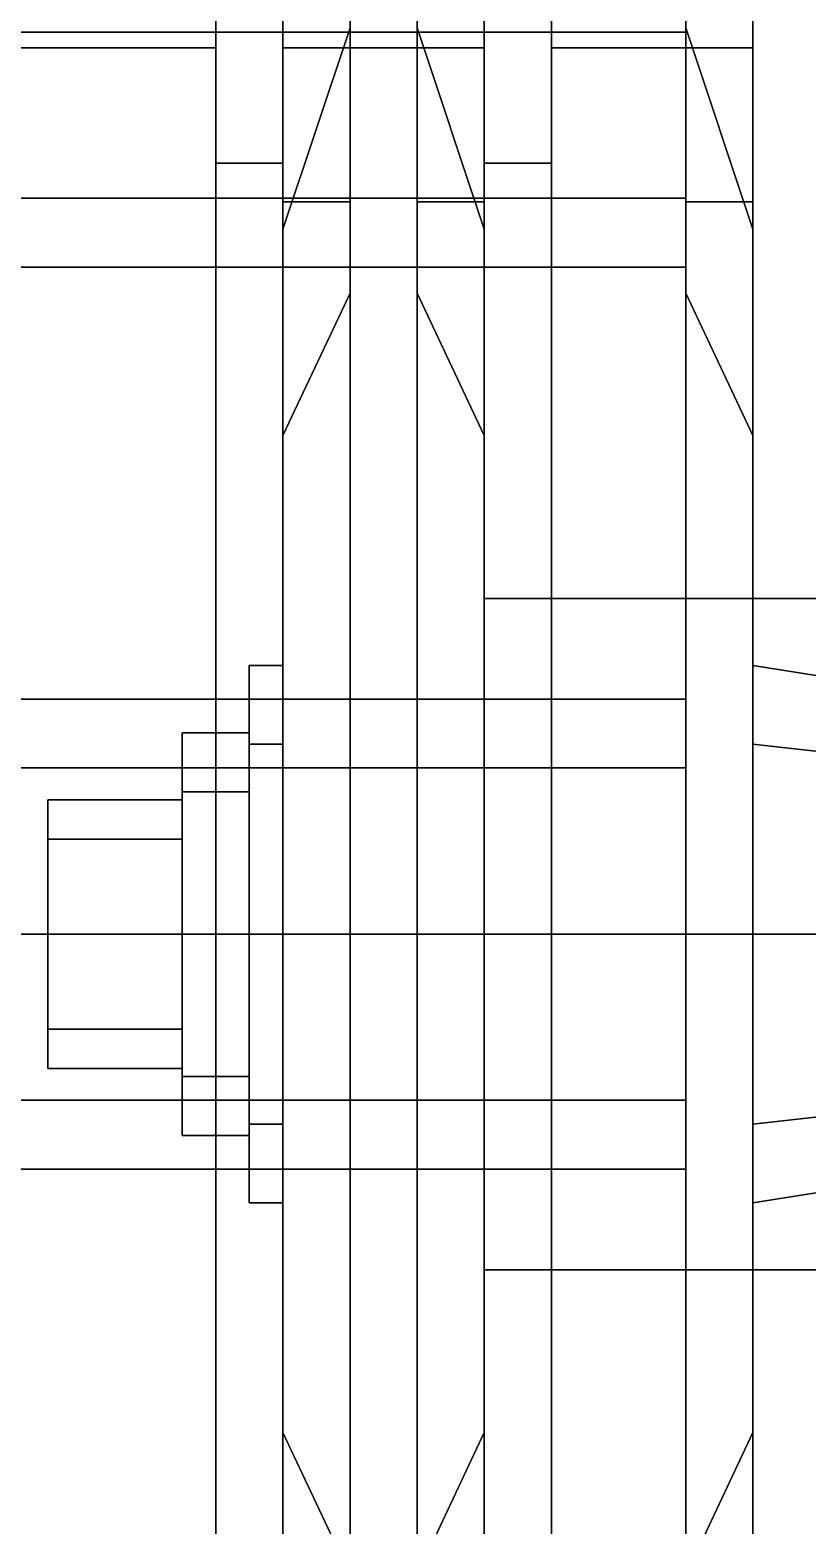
# Model space of a CAD drawing. Header units: millimetres. Extents: x -1.4 to 1.4, y -4.7 to 34.3.
# Drawn here: x -1.1453 to -0.9139, y -0.176 to 0.2694 of the extents above; entities that cross this region are included whole.
import ezdxf

# ---------------------------------------------------------------- set-up
doc = ezdxf.new("R2010")
doc.units = ezdxf.units.MM
for name, color, linetype in [('limber', 2, 'Continuous'), ('limber_wheels', 4, 'Continuous'), ('wheels', 2, 'Continuous')]:
    doc.layers.add(name, color=color, linetype=linetype)

msp = doc.modelspace()

# ---------------------------------------------------------------- linework, layer by layer
for points in [[(-1.01, 0.1, 0.73), (-1.01, -0.1, 0.73), (-0.43, -0.1, 0.73), (-0.43, 0.1, 0.73)], [(-0.43, 0.1, 0.73), (-0.43, 0.1, 0.61), (-1.01, 0.1, 0.61), (-1.01, 0.1, 0.73)], [(-0.43, 0.1, 0.61), (-0.43, -0.1, 0.61), (-1.01, -0.1, 0.61), (-1.01, 0.1, 0.61)], [(-1.01, -0.1, 0.73), (-1.01, -0.1, 0.61), (-0.43, -0.1, 0.61), (-0.43, -0.1, 0.73)]]:
    msp.add_3dface(points)
at = {"layer": 'limber'}
for points in [[(-0.93, 0.08, 0.67), (-0.93, 0.05657, 0.72657), (-0.74, 0.03536, 0.70536), (-0.74, 0.05, 0.67)], [(-0.93, 0.05657, 0.61343), (-0.93, 0.08, 0.67), (-0.74, 0.05, 0.67), (-0.74, 0.03536, 0.63464)], [(-0.93, 0.05657, 0.72657), (-0.93, 0, 0.75), (-0.74, 0, 0.72), (-0.74, 0.03536, 0.70536)], [(-0.93, 0, 0.59), (-0.93, 0.05657, 0.61343), (-0.74, 0.03536, 0.63464), (-0.74, 0, 0.62)], [(-0.93, 0, 0.75), (-0.93, -0.05657, 0.72657), (-0.74, -0.03536, 0.70536), (-0.74, 0, 0.72)], [(-0.93, -0.05657, 0.61343), (-0.93, 0, 0.59), (-0.74, 0, 0.62), (-0.74, -0.03536, 0.63464)], [(-0.93, -0.05657, 0.72657), (-0.93, -0.08, 0.67), (-0.74, -0.05, 0.67), (-0.74, -0.03536, 0.70536)], [(-0.93, -0.08, 0.67), (-0.93, -0.05657, 0.61343), (-0.74, -0.03536, 0.63464), (-0.74, -0.05, 0.67)]]:
    msp.add_3dface(points, dxfattribs=at)
at = {"layer": 'limber_wheels'}
for points in [[(-1.07, 0.26405, 1.30748), (-1.07, 0.4879, 1.1579), (-1.07, 0.40305, 1.07305), (-1.07, 0.21813, 1.19661)], [(-1.07, 0.4879, 1.1579), (-1.07, 0.26405, 1.30748), (-1.01, 0.26405, 1.30748), (-1.01, 0.4879, 1.1579)], [(-1.07, 0.4879, 0.1821), (-1.07, 0.26405, 0.03252), (-1.07, 0.21813, 0.14339), (-1.07, 0.40305, 0.26695)], [(-1.07, 0.26405, 0.03252), (-1.07, 0.4879, 0.1821), (-1.01, 0.4879, 0.1821), (-1.01, 0.26405, 0.03252)], [(-1.01, 0.4879, 1.1579), (-1.01, 0.26405, 1.30748), (-1.01, 0.22961, 1.22433), (-1.01, 0.42426, 1.09426)], [(-1.01, 0.26405, 0.03252), (-1.01, 0.4879, 0.1821), (-1.01, 0.42426, 0.24574), (-1.01, 0.22961, 0.11567)], [(-0.99, 0.4879, 1.1579), (-0.99, 0.26405, 1.30748), (-0.93, 0.26405, 1.30748), (-0.93, 0.4879, 1.1579)], [(-0.99, 0.26405, 1.30748), (-0.99, 0.4879, 1.1579), (-0.99, 0.42426, 1.09426), (-0.99, 0.22961, 1.22433)], [(-0.99, 0.4879, 0.1821), (-0.99, 0.26405, 0.03252), (-0.99, 0.22961, 0.11567), (-0.99, 0.42426, 0.24574)], [(-0.99, 0.26405, 0.03252), (-0.99, 0.4879, 0.1821), (-0.93, 0.4879, 0.1821), (-0.93, 0.26405, 0.03252)], [(-0.93, 0.4879, 1.1579), (-0.93, 0.26405, 1.30748), (-0.93, 0.21813, 1.19661), (-0.93, 0.40305, 1.07305)], [(-0.93, 0.26405, 0.03252), (-0.93, 0.4879, 0.1821), (-0.93, 0.40305, 0.26695), (-0.93, 0.21813, 0.14339)], [(-1.05, 0.19092, 0.86092), (-1.05, 0.19092, 0.86092), (-1.05, 0.2687, 0.8687), (-1.05, 0.42498, 0.84603)], [(-1.05, 0.42498, 0.84603), (-1.05, 0.42498, 0.84603), (-1.05, 0.27, 0.67), (-1.05, 0.19092, 0.86092)], [(-1.05, 0.42498, 0.49397), (-1.05, 0.42498, 0.49397), (-1.05, 0.3182, 0.4508), (-1.05, 0.2687, 0.4713)], [(-1.05, 0.42498, 0.49397), (-1.05, 0.42498, 0.49397), (-1.05, 0.2687, 0.4713), (-1.05, 0.19092, 0.47908)], [(-1.05, 0.42498, 0.49397), (-1.05, 0.42498, 0.49397), (-1.05, 0.19092, 0.47908), (-1.05, 0.27, 0.67)], [(-1.05, 0.2687, 0.8687), (-1.05, 0.2687, 0.8687), (-1.05, 0.3182, 0.8892), (-1.05, 0.42498, 0.84603)], [(-1.01, 0.42426, 1.09426), (-1.01, 0.22961, 1.22433), (-0.99, 0.22961, 1.22433), (-0.99, 0.42426, 1.09426)], [(-1.01, 0.22961, 0.11567), (-1.01, 0.42426, 0.24574), (-0.99, 0.42426, 0.24574), (-0.99, 0.22961, 0.11567)], [(-0.95, 0.42498, 0.84603), (-0.95, 0.42498, 0.84603), (-0.95, 0.2687, 0.8687), (-0.95, 0.19092, 0.86092)], [(-0.95, 0.42498, 0.84603), (-0.95, 0.42498, 0.84603), (-0.95, 0.19092, 0.86092), (-0.95, 0.27, 0.67)], [(-0.95, 0.19092, 0.47908), (-0.95, 0.19092, 0.47908), (-0.95, 0.2687, 0.4713), (-0.95, 0.42498, 0.49397)], [(-0.95, 0.2687, 0.4713), (-0.95, 0.2687, 0.4713), (-0.95, 0.3182, 0.4508), (-0.95, 0.42498, 0.49397)], [(-0.95, 0.42498, 0.49397), (-0.95, 0.42498, 0.49397), (-0.95, 0.27, 0.67), (-0.95, 0.19092, 0.47908)], [(-0.95, 0.42498, 0.84603), (-0.95, 0.42498, 0.84603), (-0.95, 0.3182, 0.8892), (-0.95, 0.2687, 0.8687)], [(-1.07, 0.21813, 1.19661), (-1.07, 0.40305, 1.07305), (-1.05, 0.40305, 1.07305), (-1.05, 0.21813, 1.19661)], [(-1.07, 0.40305, 0.26695), (-1.07, 0.21813, 0.14339), (-1.05, 0.21813, 0.14339), (-1.05, 0.40305, 0.26695)], [(-1.05, 0.21813, 1.19661), (-1.05, 0.40305, 1.07305), (-1.05, 0.32527, 0.99527), (-1.05, 0.17603, 1.09498)], [(-1.05, 0.40305, 0.26695), (-1.05, 0.21813, 0.14339), (-1.05, 0.17603, 0.24502), (-1.05, 0.32527, 0.34473)], [(-0.93, 0.40305, 1.07305), (-0.93, 0.21813, 1.19661), (-0.95, 0.21813, 1.19661), (-0.95, 0.40305, 1.07305)], [(-0.95, 0.40305, 1.07305), (-0.95, 0.21813, 1.19661), (-0.95, 0.17603, 1.09498), (-0.95, 0.32527, 0.99527)], [(-0.93, 0.21813, 0.14339), (-0.93, 0.40305, 0.26695), (-0.95, 0.40305, 0.26695), (-0.95, 0.21813, 0.14339)], [(-0.95, 0.21813, 0.14339), (-0.95, 0.40305, 0.26695), (-0.95, 0.32527, 0.34473), (-0.95, 0.17603, 0.24502)], [(-1.05, 0.17603, 1.09498), (-1.05, 0.32527, 0.99527), (-1.05, 0.3182, 0.9882), (-1.05, 0.2687, 1.0087)], [(-1.05, 0.32527, 0.34473), (-1.05, 0.17603, 0.24502), (-1.05, 0.2687, 0.3313), (-1.05, 0.3182, 0.3518)], [(-0.95, 0.32527, 0.99527), (-0.95, 0.17603, 1.09498), (-0.95, 0.2687, 1.0087), (-0.95, 0.3182, 0.9882)], [(-0.95, 0.17603, 0.24502), (-0.95, 0.32527, 0.34473), (-0.95, 0.3182, 0.3518), (-0.95, 0.2687, 0.3313)], [(-1.05, 0.2687, 1.0087), (-1.05, 0.3182, 0.9882), (-0.95, 0.3182, 0.9882), (-0.95, 0.2687, 1.0087)], [(-1.05, 0.3182, 0.8892), (-1.05, 0.2687, 0.8687), (-0.95, 0.2687, 0.8687), (-0.95, 0.3182, 0.8892)], [(-1.05, 0.2687, 0.4713), (-1.05, 0.3182, 0.4508), (-0.95, 0.3182, 0.4508), (-0.95, 0.2687, 0.4713)], [(-1.05, 0.3182, 0.3518), (-1.05, 0.2687, 0.3313), (-0.95, 0.2687, 0.3313), (-0.95, 0.3182, 0.3518)], [(-1.05, 0.19092, 0.86092), (-1.05, 0.27, 0.67), (-1.07, 0.21, 0.67), (-1.07, 0.14849, 0.81849)], [(-1.05, 0.27, 0.67), (-1.05, 0.19092, 0.47908), (-1.07, 0.14849, 0.52151), (-1.07, 0.21, 0.67)], [(-1.05, 0.17603, 1.09498), (-1.05, 0.17603, 1.09498), (-1.05, 0.2687, 1.0087), (-1.05, 0.2192, 0.9882)], [(-1.05, 0.2192, 0.3518), (-1.05, 0.2192, 0.3518), (-1.05, 0.2687, 0.3313), (-1.05, 0.17603, 0.24502)], [(-1.05, 0.2687, 0.4713), (-1.05, 0.2687, 0.4713), (-1.05, 0.2192, 0.4508), (-1.05, 0.19092, 0.47908)], [(-1.05, 0.2192, 0.8892), (-1.05, 0.2192, 0.8892), (-1.05, 0.2687, 0.8687), (-1.05, 0.19092, 0.86092)], [(-1.05, 0.2192, 0.9882), (-1.05, 0.2687, 1.0087), (-0.95, 0.2687, 1.0087), (-0.95, 0.2192, 0.9882)], [(-1.05, 0.2687, 0.8687), (-1.05, 0.2192, 0.8892), (-0.95, 0.2192, 0.8892), (-0.95, 0.2687, 0.8687)], [(-1.05, 0.2192, 0.4508), (-1.05, 0.2687, 0.4713), (-0.95, 0.2687, 0.4713), (-0.95, 0.2192, 0.4508)], [(-1.05, 0.2687, 0.3313), (-1.05, 0.2192, 0.3518), (-0.95, 0.2192, 0.3518), (-0.95, 0.2687, 0.3313)], [(-0.95, 0.27, 0.67), (-0.95, 0.19092, 0.86092), (-0.93, 0.14849, 0.81849), (-0.93, 0.21, 0.67)], [(-0.95, 0.19092, 0.47908), (-0.95, 0.27, 0.67), (-0.93, 0.21, 0.67), (-0.93, 0.14849, 0.52151)], [(-0.95, 0.2192, 0.9882), (-0.95, 0.2192, 0.9882), (-0.95, 0.2687, 1.0087), (-0.95, 0.17603, 1.09498)], [(-0.95, 0.2192, 0.4508), (-0.95, 0.2192, 0.4508), (-0.95, 0.2687, 0.4713), (-0.95, 0.19092, 0.47908)], [(-0.95, 0.17603, 0.24502), (-0.95, 0.17603, 0.24502), (-0.95, 0.2687, 0.3313), (-0.95, 0.2192, 0.3518)], [(-0.95, 0.2687, 0.8687), (-0.95, 0.2687, 0.8687), (-0.95, 0.2192, 0.8892), (-0.95, 0.19092, 0.86092)], [(-1.07, 0.26405, 0.03252), (-1.07, 0, -0.02), (-1.07, 0, 0.1), (-1.07, 0.21813, 0.14339)], [(-1.07, 0, -0.02), (-1.07, 0.26405, 0.03252), (-1.01, 0.26405, 0.03252), (-1.01, 0, -0.02)], [(-1.07, 0.26405, 1.30748), (-1.07, 0, 1.36), (-1.01, 0, 1.36), (-1.01, 0.26405, 1.30748)], [(-1.07, 0, 1.36), (-1.07, 0.26405, 1.30748), (-1.07, 0.21813, 1.19661), (-1.07, 0, 1.24)], [(-1.01, 0, -0.02), (-1.01, 0.26405, 0.03252), (-1.01, 0.22961, 0.11567), (-1.01, 0, 0.07)], [(-1.01, 0.26405, 1.30748), (-1.01, 0, 1.36), (-1.01, 0, 1.27), (-1.01, 0.22961, 1.22433)], [(-0.99, 0, -0.02), (-0.99, 0.26405, 0.03252), (-0.93, 0.26405, 0.03252), (-0.93, 0, -0.02)], [(-0.99, 0.26405, 0.03252), (-0.99, 0, -0.02), (-0.99, 0, 0.07), (-0.99, 0.22961, 0.11567)], [(-0.99, 0.26405, 1.30748), (-0.99, 0, 1.36), (-0.93, 0, 1.36), (-0.93, 0.26405, 1.30748)], [(-0.99, 0, 1.36), (-0.99, 0.26405, 1.30748), (-0.99, 0.22961, 1.22433), (-0.99, 0, 1.27)], [(-0.93, 0, -0.02), (-0.93, 0.26405, 0.03252), (-0.93, 0.21813, 0.14339), (-0.93, 0, 0.1)], [(-0.93, 0.26405, 1.30748), (-0.93, 0, 1.36), (-0.93, 0, 1.24), (-0.93, 0.21813, 1.19661)], [(-1.01, 0, 0.07), (-1.01, 0.22961, 0.11567), (-0.99, 0.22961, 0.11567), (-0.99, 0, 0.07)], [(-1.01, 0.22961, 1.22433), (-1.01, 0, 1.27), (-0.99, 0, 1.27), (-0.99, 0.22961, 1.22433)], [(-1.05, 0.17603, 1.09498), (-1.05, 0.17603, 1.09498), (-1.05, 0.2192, 0.9882), (-1.05, 0.1987, 0.9387)], [(-1.05, 0.2192, 0.4508), (-1.05, 0.2192, 0.4508), (-1.05, 0.1987, 0.4013), (-1.05, 0.19092, 0.47908)], [(-1.05, 0.1987, 0.4013), (-1.05, 0.1987, 0.4013), (-1.05, 0.2192, 0.3518), (-1.05, 0.17603, 0.24502)], [(-1.05, 0.1987, 0.9387), (-1.05, 0.1987, 0.9387), (-1.05, 0.2192, 0.8892), (-1.05, 0.19092, 0.86092)], [(-1.05, 0.2192, 0.8892), (-1.05, 0.1987, 0.9387), (-0.95, 0.1987, 0.9387), (-0.95, 0.2192, 0.8892)], [(-1.05, 0.1987, 0.9387), (-1.05, 0.2192, 0.9882), (-0.95, 0.2192, 0.9882), (-0.95, 0.1987, 0.9387)], [(-1.05, 0.1987, 0.4013), (-1.05, 0.2192, 0.4508), (-0.95, 0.2192, 0.4508), (-0.95, 0.1987, 0.4013)], [(-1.05, 0.2192, 0.3518), (-1.05, 0.1987, 0.4013), (-0.95, 0.1987, 0.4013), (-0.95, 0.2192, 0.3518)], [(-0.95, 0.1987, 0.9387), (-0.95, 0.1987, 0.9387), (-0.95, 0.2192, 0.9882), (-0.95, 0.17603, 1.09498)], [(-0.95, 0.1987, 0.4013), (-0.95, 0.1987, 0.4013), (-0.95, 0.2192, 0.4508), (-0.95, 0.19092, 0.47908)], [(-0.95, 0.17603, 0.24502), (-0.95, 0.17603, 0.24502), (-0.95, 0.2192, 0.3518), (-0.95, 0.1987, 0.4013)], [(-0.95, 0.2192, 0.8892), (-0.95, 0.2192, 0.8892), (-0.95, 0.1987, 0.9387), (-0.95, 0.19092, 0.86092)], [(-1.07, 0.21813, 0.14339), (-1.07, 0, 0.1), (-1.05, 0, 0.1), (-1.05, 0.21813, 0.14339)], [(-1.07, 0, 1.24), (-1.07, 0.21813, 1.19661), (-1.05, 0.21813, 1.19661), (-1.05, 0, 1.24)], [(-1.05, 0, 1.24), (-1.05, 0.21813, 1.19661), (-1.05, 0.17603, 1.09498), (-1.05, 0, 1.13)], [(-1.05, 0.21813, 0.14339), (-1.05, 0, 0.1), (-1.05, 0, 0.21), (-1.05, 0.17603, 0.24502)], [(-0.95, 0.21813, 1.19661), (-0.95, 0, 1.24), (-0.95, 0, 1.13), (-0.95, 0.17603, 1.09498)], [(-0.95, 0, 0.1), (-0.95, 0.21813, 0.14339), (-0.95, 0.17603, 0.24502), (-0.95, 0, 0.21)], [(-0.93, 0, 0.1), (-0.93, 0.21813, 0.14339), (-0.95, 0.21813, 0.14339), (-0.95, 0, 0.1)], [(-0.93, 0.21813, 1.19661), (-0.93, 0, 1.24), (-0.95, 0, 1.24), (-0.95, 0.21813, 1.19661)], [(-1.07, 0.08, 0.67), (-1.07, 0.05657, 0.72657), (-1.07, 0.14849, 0.81849), (-1.07, 0.21, 0.67)], [(-1.07, 0.05657, 0.61343), (-1.07, 0.08, 0.67), (-1.07, 0.21, 0.67), (-1.07, 0.14849, 0.52151)], [(-0.93, 0.21, 0.67), (-0.93, -0.14849, 0.52151), (-0.93, 0, 0.46), (-0.93, 0.14849, 0.52151)], [(-0.93, 0.14849, 0.81849), (-0.93, -0.21, 0.67), (-0.93, -0.14849, 0.52151), (-0.93, 0.21, 0.67)], [(-1.05, 0.19092, 0.47908), (-1.05, 0.19092, 0.47908), (-1.05, 0.1987, 0.4013), (-1.05, 0.17603, 0.24502)], [(-1.05, 0.17603, 1.09498), (-1.05, 0.17603, 1.09498), (-1.05, 0.1987, 0.9387), (-1.05, 0.19092, 0.86092)], [(-0.95, 0.17603, 0.24502), (-0.95, 0.17603, 0.24502), (-0.95, 0.1987, 0.4013), (-0.95, 0.19092, 0.47908)], [(-0.95, 0.19092, 0.86092), (-0.95, 0.19092, 0.86092), (-0.95, 0.1987, 0.9387), (-0.95, 0.17603, 1.09498)], [(-1.05, 0.19092, 0.47908), (-1.05, 0, 0.4), (-1.07, 0, 0.46), (-1.07, 0.14849, 0.52151)], [(-1.05, 0, 0.94), (-1.05, 0.19092, 0.86092), (-1.07, 0.14849, 0.81849), (-1.07, 0, 0.88)], [(-1.05, 0.17603, 0.24502), (-1.05, 0.17603, 0.24502), (-1.05, 0, 0.4), (-1.05, 0.19092, 0.47908)], [(-1.05, 0.17603, 1.09498), (-1.05, 0.17603, 1.09498), (-1.05, 0.19092, 0.86092), (-1.05, 0, 0.94)], [(-0.95, 0, 0.4), (-0.95, 0.19092, 0.47908), (-0.93, 0.14849, 0.52151), (-0.93, 0, 0.46)], [(-0.95, 0.17603, 0.24502), (-0.95, 0.17603, 0.24502), (-0.95, 0.19092, 0.47908), (-0.95, 0, 0.4)], [(-0.95, 0.19092, 0.86092), (-0.95, 0, 0.94), (-0.93, 0, 0.88), (-0.93, 0.14849, 0.81849)], [(-0.95, 0.17603, 1.09498), (-0.95, 0.17603, 1.09498), (-0.95, 0, 0.94), (-0.95, 0.19092, 0.86092)], [(-1.05, 0.17603, 0.24502), (-1.05, 0, 0.21), (-1.05, 0, 0.22), (-1.05, 0.0495, 0.2405)], [(-1.05, 0, 0.94), (-1.05, 0, 0.94), (-1.05, 0.0495, 1.0005), (-1.05, 0.17603, 1.09498)], [(-1.05, 0.0495, 1.0005), (-1.05, 0.0495, 1.0005), (-1.05, 0.07, 1.05), (-1.05, 0.17603, 1.09498)], [(-1.05, 0.07, 1.05), (-1.05, 0.07, 1.05), (-1.05, 0.0495, 1.0995), (-1.05, 0.17603, 1.09498)], [(-1.05, 0, 1.13), (-1.05, 0.17603, 1.09498), (-1.05, 0.0495, 1.0995), (-1.05, 0, 1.12)], [(-1.05, 0.17603, 0.24502), (-1.05, 0.17603, 0.24502), (-1.05, 0.0495, 0.2405), (-1.05, 0.07, 0.29)], [(-1.05, 0.17603, 0.24502), (-1.05, 0.17603, 0.24502), (-1.05, 0.07, 0.29), (-1.05, 0.0495, 0.3395)], [(-1.05, 0.17603, 0.24502), (-1.05, 0.17603, 0.24502), (-1.05, 0.0495, 0.3395), (-1.05, 0, 0.4)], [(-0.95, 0, 0.21), (-0.95, 0.17603, 0.24502), (-0.95, 0.0495, 0.2405), (-0.95, 0, 0.22)], [(-0.95, 0.17603, 1.09498), (-0.95, 0, 1.13), (-0.95, 0, 1.12), (-0.95, 0.0495, 1.0995)], [(-0.95, 0.17603, 1.09498), (-0.95, 0.17603, 1.09498), (-0.95, 0.0495, 1.0995), (-0.95, 0.07, 1.05)], [(-0.95, 0.17603, 1.09498), (-0.95, 0.17603, 1.09498), (-0.95, 0.07, 1.05), (-0.95, 0.0495, 1.0005)], [(-0.95, 0.17603, 1.09498), (-0.95, 0.17603, 1.09498), (-0.95, 0.0495, 1.0005), (-0.95, 0, 0.94)], [(-0.95, 0, 0.4), (-0.95, 0, 0.4), (-0.95, 0.0495, 0.3395), (-0.95, 0.17603, 0.24502)], [(-0.95, 0.0495, 0.3395), (-0.95, 0.0495, 0.3395), (-0.95, 0.07, 0.29), (-0.95, 0.17603, 0.24502)], [(-0.95, 0.07, 0.29), (-0.95, 0.07, 0.29), (-0.95, 0.0495, 0.2405), (-0.95, 0.17603, 0.24502)], [(-1.07, 0.05657, 0.72657), (-1.07, 0, 0.75), (-1.07, 0, 0.88), (-1.07, 0.14849, 0.81849)], [(-1.07, 0, 0.59), (-1.07, 0.05657, 0.61343), (-1.07, 0.14849, 0.52151), (-1.07, 0, 0.46)], [(-0.93, 0, 0.88), (-0.93, -0.14849, 0.81849), (-0.93, -0.21, 0.67), (-0.93, 0.14849, 0.81849)], [(-1.08, 0.06, 0.67), (-1.08, 0.04243, 0.71243), (-1.08, 0.05657, 0.72657), (-1.08, 0.08, 0.67)], [(-1.08, 0.04243, 0.62757), (-1.08, 0.06, 0.67), (-1.08, 0.08, 0.67), (-1.08, 0.05657, 0.61343)], [(-1.08, 0.05657, 0.61343), (-1.08, 0.08, 0.67), (-1.07, 0.08, 0.67), (-1.07, 0.05657, 0.61343)], [(-1.08, 0.08, 0.67), (-1.08, 0.05657, 0.72657), (-1.07, 0.05657, 0.72657), (-1.07, 0.08, 0.67)], [(-1.05, 0.07, 1.05), (-1.05, 0.0495, 1.0005), (-0.95, 0.0495, 1.0005), (-0.95, 0.07, 1.05)], [(-1.05, 0.0495, 1.0995), (-1.05, 0.07, 1.05), (-0.95, 0.07, 1.05), (-0.95, 0.0495, 1.0995)], [(-1.05, 0.07, 0.29), (-1.05, 0.0495, 0.2405), (-0.95, 0.0495, 0.2405), (-0.95, 0.07, 0.29)], [(-1.05, 0.0495, 0.3395), (-1.05, 0.07, 0.29), (-0.95, 0.07, 0.29), (-0.95, 0.0495, 0.3395)], [(-1.1, 0.04, 0.67), (-1.1, 0.02828, 0.69828), (-1.1, 0.04243, 0.71243), (-1.1, 0.06, 0.67)], [(-1.1, 0.02828, 0.64172), (-1.1, 0.04, 0.67), (-1.1, 0.06, 0.67), (-1.1, 0.04243, 0.62757)], [(-1.1, 0.04243, 0.62757), (-1.1, 0.06, 0.67), (-1.08, 0.06, 0.67), (-1.08, 0.04243, 0.62757)], [(-1.1, 0.06, 0.67), (-1.1, 0.04243, 0.71243), (-1.08, 0.04243, 0.71243), (-1.08, 0.06, 0.67)], [(-1.08, 0.04243, 0.71243), (-1.08, 0, 0.73), (-1.08, 0, 0.75), (-1.08, 0.05657, 0.72657)], [(-1.08, 0, 0.61), (-1.08, 0.04243, 0.62757), (-1.08, 0.05657, 0.61343), (-1.08, 0, 0.59)], [(-1.08, 0, 0.59), (-1.08, 0.05657, 0.61343), (-1.07, 0.05657, 0.61343), (-1.07, 0, 0.59)], [(-1.08, 0.05657, 0.72657), (-1.08, 0, 0.75), (-1.07, 0, 0.75), (-1.07, 0.05657, 0.72657)], [(-1.05, 0.0495, 1.0005), (-1.05, 0, 0.98), (-0.95, 0, 0.98), (-0.95, 0.0495, 1.0005)], [(-1.05, 0, 1.12), (-1.05, 0.0495, 1.0995), (-0.95, 0.0495, 1.0995), (-0.95, 0, 1.12)], [(-1.05, 0, 0.98), (-1.05, 0, 0.98), (-1.05, 0.0495, 1.0005), (-1.05, 0, 0.94)], [(-1.05, 0.0495, 0.3395), (-1.05, 0.0495, 0.3395), (-1.05, 0, 0.36), (-1.05, 0, 0.4)], [(-1.05, 0.0495, 0.2405), (-1.05, 0, 0.22), (-0.95, 0, 0.22), (-0.95, 0.0495, 0.2405)], [(-1.05, 0, 0.36), (-1.05, 0.0495, 0.3395), (-0.95, 0.0495, 0.3395), (-0.95, 0, 0.36)], [(-0.95, 0.0495, 1.0005), (-0.95, 0.0495, 1.0005), (-0.95, 0, 0.98), (-0.95, 0, 0.94)], [(-0.95, 0, 0.36), (-0.95, 0, 0.36), (-0.95, 0.0495, 0.3395), (-0.95, 0, 0.4)], [(-1.1, 0.02828, 0.69828), (-1.1, 0, 0.71), (-1.1, 0, 0.73), (-1.1, 0.04243, 0.71243)], [(-1.1, 0, 0.63), (-1.1, 0.02828, 0.64172), (-1.1, 0.04243, 0.62757), (-1.1, 0, 0.61)], [(-1.1, 0, 0.61), (-1.1, 0.04243, 0.62757), (-1.08, 0.04243, 0.62757), (-1.08, 0, 0.61)], [(-1.1, 0.04243, 0.71243), (-1.1, 0, 0.73), (-1.08, 0, 0.73), (-1.08, 0.04243, 0.71243)], [(-1.14, 0.04, 0.67), (-1.14, 0.02828, 0.64172), (-1.14, 0, 0.63), (-1.14, -0.02828, 0.69828)], [(-1.14, 0.02828, 0.69828), (-1.14, 0.04, 0.67), (-1.14, -0.02828, 0.69828), (-1.14, 0, 0.71)], [(-1.14, 0.02828, 0.64172), (-1.14, 0.04, 0.67), (-1.1, 0.04, 0.67), (-1.1, 0.02828, 0.64172)], [(-1.14, 0.04, 0.67), (-1.14, 0.02828, 0.69828), (-1.1, 0.02828, 0.69828), (-1.1, 0.04, 0.67)], [(-1.14, 0, 0.63), (-1.14, 0.02828, 0.64172), (-1.1, 0.02828, 0.64172), (-1.1, 0, 0.63)], [(-1.14, 0.02828, 0.69828), (-1.14, 0, 0.71), (-1.1, 0, 0.71), (-1.1, 0.02828, 0.69828)], [(-1.14, 0, 0.63), (-1.14, -0.02828, 0.64172), (-1.14, -0.04, 0.67), (-1.14, -0.02828, 0.69828)], [(-1.14, -0.02828, 0.64172), (-1.14, 0, 0.63), (-1.1, 0, 0.63), (-1.1, -0.02828, 0.64172)], [(-1.14, 0, 0.71), (-1.14, -0.02828, 0.69828), (-1.1, -0.02828, 0.69828), (-1.1, 0, 0.71)], [(-1.1, -0.02828, 0.64172), (-1.1, 0, 0.63), (-1.1, 0, 0.61), (-1.1, -0.04243, 0.62757)], [(-1.1, 0, 0.71), (-1.1, -0.02828, 0.69828), (-1.1, -0.04243, 0.71243), (-1.1, 0, 0.73)], [(-1.1, -0.04243, 0.62757), (-1.1, 0, 0.61), (-1.08, 0, 0.61), (-1.08, -0.04243, 0.62757)], [(-1.1, 0, 0.73), (-1.1, -0.04243, 0.71243), (-1.08, -0.04243, 0.71243), (-1.08, 0, 0.73)], [(-1.08, -0.04243, 0.62757), (-1.08, 0, 0.61), (-1.08, 0, 0.59), (-1.08, -0.05657, 0.61343)], [(-1.08, 0, 0.73), (-1.08, -0.04243, 0.71243), (-1.08, -0.05657, 0.72657), (-1.08, 0, 0.75)], [(-1.08, -0.05657, 0.61343), (-1.08, 0, 0.59), (-1.07, 0, 0.59), (-1.07, -0.05657, 0.61343)], [(-1.08, 0, 0.75), (-1.08, -0.05657, 0.72657), (-1.07, -0.05657, 0.72657), (-1.07, 0, 0.75)], [(-1.07, 0, -0.02), (-1.07, -0.26405, 0.03252), (-1.07, -0.21813, 0.14339), (-1.07, 0, 0.1)], [(-1.07, 0, 0.1), (-1.07, -0.21813, 0.14339), (-1.05, -0.21813, 0.14339), (-1.05, 0, 0.1)], [(-1.07, -0.26405, 0.03252), (-1.07, 0, -0.02), (-1.01, 0, -0.02), (-1.01, -0.26405, 0.03252)], [(-1.07, 0, 0.75), (-1.07, -0.05657, 0.72657), (-1.07, -0.14849, 0.81849), (-1.07, 0, 0.88)], [(-1.05, 0, 0.4), (-1.05, -0.19092, 0.47908), (-1.07, -0.14849, 0.52151), (-1.07, 0, 0.46)], [(-1.07, -0.05657, 0.61343), (-1.07, 0, 0.59), (-1.07, 0, 0.46), (-1.07, -0.14849, 0.52151)], [(-1.05, -0.19092, 0.86092), (-1.05, 0, 0.94), (-1.07, 0, 0.88), (-1.07, -0.14849, 0.81849)], [(-1.07, 0, 1.36), (-1.07, -0.26405, 1.30748), (-1.01, -0.26405, 1.30748), (-1.01, 0, 1.36)], [(-1.07, -0.26405, 1.30748), (-1.07, 0, 1.36), (-1.07, 0, 1.24), (-1.07, -0.21813, 1.19661)], [(-1.07, -0.21813, 1.19661), (-1.07, 0, 1.24), (-1.05, 0, 1.24), (-1.05, -0.21813, 1.19661)], [(-1.05, -0.21813, 1.19661), (-1.05, 0, 1.24), (-1.05, 0, 1.13), (-1.05, -0.17603, 1.09498)], [(-1.05, 0, 0.21), (-1.05, -0.17603, 0.24502), (-1.05, -0.0495, 0.2405), (-1.05, 0, 0.22)], [(-1.05, 0, 0.1), (-1.05, -0.21813, 0.14339), (-1.05, -0.17603, 0.24502), (-1.05, 0, 0.21)], [(-1.05, 0, 0.98), (-1.05, -0.0495, 1.0005), (-0.95, -0.0495, 1.0005), (-0.95, 0, 0.98)], [(-1.05, -0.0495, 1.0995), (-1.05, 0, 1.12), (-0.95, 0, 1.12), (-0.95, -0.0495, 1.0995)], [(-1.05, -0.17603, 1.09498), (-1.05, -0.17603, 1.09498), (-1.05, -0.0495, 1.0005), (-1.05, 0, 0.94)], [(-1.05, -0.0495, 1.0005), (-1.05, -0.0495, 1.0005), (-1.05, 0, 0.98), (-1.05, 0, 0.94)], [(-1.05, -0.17603, 1.09498), (-1.05, 0, 1.13), (-1.05, 0, 1.12), (-1.05, -0.0495, 1.0995)], [(-1.05, 0, 0.36), (-1.05, 0, 0.36), (-1.05, -0.0495, 0.3395), (-1.05, 0, 0.4)], [(-1.05, 0, 0.4), (-1.05, 0, 0.4), (-1.05, -0.0495, 0.3395), (-1.05, -0.17603, 0.24502)], [(-1.05, -0.17603, 0.24502), (-1.05, -0.17603, 0.24502), (-1.05, -0.19092, 0.47908), (-1.05, 0, 0.4)], [(-1.05, -0.17603, 1.09498), (-1.05, -0.17603, 1.09498), (-1.05, 0, 0.94), (-1.05, -0.19092, 0.86092)], [(-1.05, 0, 0.22), (-1.05, -0.0495, 0.2405), (-0.95, -0.0495, 0.2405), (-0.95, 0, 0.22)], [(-1.05, -0.0495, 0.3395), (-1.05, 0, 0.36), (-0.95, 0, 0.36), (-0.95, -0.0495, 0.3395)], [(-1.01, -0.26405, 0.03252), (-1.01, 0, -0.02), (-1.01, 0, 0.07), (-1.01, -0.22961, 0.11567)], [(-1.01, -0.22961, 0.11567), (-1.01, 0, 0.07), (-0.99, 0, 0.07), (-0.99, -0.22961, 0.11567)], [(-1.01, 0, 1.36), (-1.01, -0.26405, 1.30748), (-1.01, -0.22961, 1.22433), (-1.01, 0, 1.27)], [(-1.01, 0, 1.27), (-1.01, -0.22961, 1.22433), (-0.99, -0.22961, 1.22433), (-0.99, 0, 1.27)], [(-0.99, -0.26405, 0.03252), (-0.99, 0, -0.02), (-0.93, 0, -0.02), (-0.93, -0.26405, 0.03252)], [(-0.99, 0, -0.02), (-0.99, -0.26405, 0.03252), (-0.99, -0.22961, 0.11567), (-0.99, 0, 0.07)], [(-0.99, 0, 1.36), (-0.99, -0.26405, 1.30748), (-0.93, -0.26405, 1.30748), (-0.93, 0, 1.36)], [(-0.99, -0.26405, 1.30748), (-0.99, 0, 1.36), (-0.99, 0, 1.27), (-0.99, -0.22961, 1.22433)], [(-0.95, 0, 1.24), (-0.95, -0.21813, 1.19661), (-0.95, -0.17603, 1.09498), (-0.95, 0, 1.13)], [(-0.95, -0.21813, 0.14339), (-0.95, 0, 0.1), (-0.95, 0, 0.21), (-0.95, -0.17603, 0.24502)], [(-0.95, -0.17603, 0.24502), (-0.95, 0, 0.21), (-0.95, 0, 0.22), (-0.95, -0.0495, 0.2405)], [(-0.93, -0.21813, 0.14339), (-0.93, 0, 0.1), (-0.95, 0, 0.1), (-0.95, -0.21813, 0.14339)], [(-0.95, 0, 1.13), (-0.95, -0.17603, 1.09498), (-0.95, -0.0495, 1.0995), (-0.95, 0, 1.12)], [(-0.95, 0, 0.98), (-0.95, 0, 0.98), (-0.95, -0.0495, 1.0005), (-0.95, 0, 0.94)], [(-0.95, 0, 0.94), (-0.95, 0, 0.94), (-0.95, -0.0495, 1.0005), (-0.95, -0.17603, 1.09498)], [(-0.95, -0.19092, 0.47908), (-0.95, 0, 0.4), (-0.93, 0, 0.46), (-0.93, -0.14849, 0.52151)], [(-0.95, -0.17603, 0.24502), (-0.95, -0.17603, 0.24502), (-0.95, 0, 0.4), (-0.95, -0.19092, 0.47908)], [(-0.95, -0.17603, 0.24502), (-0.95, -0.17603, 0.24502), (-0.95, -0.0495, 0.3395), (-0.95, 0, 0.4)], [(-0.95, -0.0495, 0.3395), (-0.95, -0.0495, 0.3395), (-0.95, 0, 0.36), (-0.95, 0, 0.4)], [(-0.95, 0, 0.94), (-0.95, -0.19092, 0.86092), (-0.93, -0.14849, 0.81849), (-0.93, 0, 0.88)], [(-0.95, -0.17603, 1.09498), (-0.95, -0.17603, 1.09498), (-0.95, -0.19092, 0.86092), (-0.95, 0, 0.94)], [(-0.93, 0, 1.24), (-0.93, -0.21813, 1.19661), (-0.95, -0.21813, 1.19661), (-0.95, 0, 1.24)], [(-0.93, -0.26405, 0.03252), (-0.93, 0, -0.02), (-0.93, 0, 0.1), (-0.93, -0.21813, 0.14339)], [(-0.93, 0, 1.36), (-0.93, -0.26405, 1.30748), (-0.93, -0.21813, 1.19661), (-0.93, 0, 1.24)], [(-1.14, -0.04, 0.67), (-1.14, -0.02828, 0.64172), (-1.1, -0.02828, 0.64172), (-1.1, -0.04, 0.67)], [(-1.14, -0.02828, 0.69828), (-1.14, -0.04, 0.67), (-1.1, -0.04, 0.67), (-1.1, -0.02828, 0.69828)], [(-1.1, -0.04, 0.67), (-1.1, -0.02828, 0.64172), (-1.1, -0.04243, 0.62757), (-1.1, -0.06, 0.67)], [(-1.1, -0.02828, 0.69828), (-1.1, -0.04, 0.67), (-1.1, -0.06, 0.67), (-1.1, -0.04243, 0.71243)], [(-1.1, -0.06, 0.67), (-1.1, -0.04243, 0.62757), (-1.08, -0.04243, 0.62757), (-1.08, -0.06, 0.67)], [(-1.1, -0.04243, 0.71243), (-1.1, -0.06, 0.67), (-1.08, -0.06, 0.67), (-1.08, -0.04243, 0.71243)], [(-1.08, -0.06, 0.67), (-1.08, -0.04243, 0.62757), (-1.08, -0.05657, 0.61343), (-1.08, -0.08, 0.67)], [(-1.08, -0.04243, 0.71243), (-1.08, -0.06, 0.67), (-1.08, -0.08, 0.67), (-1.08, -0.05657, 0.72657)], [(-1.05, -0.0495, 1.0005), (-1.05, -0.07, 1.05), (-0.95, -0.07, 1.05), (-0.95, -0.0495, 1.0005)], [(-1.05, -0.07, 1.05), (-1.05, -0.0495, 1.0995), (-0.95, -0.0495, 1.0995), (-0.95, -0.07, 1.05)], [(-1.05, -0.17603, 1.09498), (-1.05, -0.17603, 1.09498), (-1.05, -0.07, 1.05), (-1.05, -0.0495, 1.0005)], [(-1.05, -0.17603, 1.09498), (-1.05, -0.17603, 1.09498), (-1.05, -0.0495, 1.0995), (-1.05, -0.07, 1.05)], [(-1.05, -0.07, 0.29), (-1.05, -0.07, 0.29), (-1.05, -0.0495, 0.2405), (-1.05, -0.17603, 0.24502)], [(-1.05, -0.0495, 0.3395), (-1.05, -0.0495, 0.3395), (-1.05, -0.07, 0.29), (-1.05, -0.17603, 0.24502)], [(-1.05, -0.0495, 0.2405), (-1.05, -0.07, 0.29), (-0.95, -0.07, 0.29), (-0.95, -0.0495, 0.2405)], [(-1.05, -0.07, 0.29), (-1.05, -0.0495, 0.3395), (-0.95, -0.0495, 0.3395), (-0.95, -0.07, 0.29)], [(-0.95, -0.07, 1.05), (-0.95, -0.07, 1.05), (-0.95, -0.0495, 1.0995), (-0.95, -0.17603, 1.09498)], [(-0.95, -0.0495, 1.0005), (-0.95, -0.0495, 1.0005), (-0.95, -0.07, 1.05), (-0.95, -0.17603, 1.09498)], [(-0.95, -0.17603, 0.24502), (-0.95, -0.17603, 0.24502), (-0.95, -0.07, 0.29), (-0.95, -0.0495, 0.3395)], [(-0.95, -0.17603, 0.24502), (-0.95, -0.17603, 0.24502), (-0.95, -0.0495, 0.2405), (-0.95, -0.07, 0.29)], [(-1.08, -0.08, 0.67), (-1.08, -0.05657, 0.61343), (-1.07, -0.05657, 0.61343), (-1.07, -0.08, 0.67)], [(-1.08, -0.05657, 0.72657), (-1.08, -0.08, 0.67), (-1.07, -0.08, 0.67), (-1.07, -0.05657, 0.72657)], [(-1.07, -0.05657, 0.72657), (-1.07, -0.08, 0.67), (-1.07, -0.21, 0.67), (-1.07, -0.14849, 0.81849)], [(-1.07, -0.08, 0.67), (-1.07, -0.05657, 0.61343), (-1.07, -0.14849, 0.52151), (-1.07, -0.21, 0.67)], [(-1.05, -0.27, 0.67), (-1.05, -0.19092, 0.86092), (-1.07, -0.14849, 0.81849), (-1.07, -0.21, 0.67)], [(-1.05, -0.19092, 0.47908), (-1.05, -0.27, 0.67), (-1.07, -0.21, 0.67), (-1.07, -0.14849, 0.52151)], [(-0.95, -0.19092, 0.86092), (-0.95, -0.27, 0.67), (-0.93, -0.21, 0.67), (-0.93, -0.14849, 0.81849)], [(-0.95, -0.27, 0.67), (-0.95, -0.19092, 0.47908), (-0.93, -0.14849, 0.52151), (-0.93, -0.21, 0.67)]]:
    msp.add_3dface(points, dxfattribs=at)
at = {"layer": 'wheels'}
for points in [[(-1.15, 0.26405, 0.03252), (-1.15, 0.4879, 0.1821), (-1.09, 0.4879, 0.1821), (-1.09, 0.26405, 0.03252)], [(-1.15, 0.4879, 1.1579), (-1.15, 0.26405, 1.30748), (-1.09, 0.26405, 1.30748), (-1.09, 0.4879, 1.1579)], [(-1.09, 0.26405, 0.03252), (-1.09, 0.4879, 0.1821), (-1.09, 0.42426, 0.24574), (-1.09, 0.22961, 0.11567)], [(-1.09, 0.4879, 1.1579), (-1.09, 0.26405, 1.30748), (-1.09, 0.22961, 1.22433), (-1.09, 0.42426, 1.09426)], [(-1.07, 0.4879, 0.1821), (-1.07, 0.26405, 0.03252), (-1.07, 0.22961, 0.11567), (-1.07, 0.42426, 0.24574)], [(-1.07, 0.26405, 0.03252), (-1.07, 0.4879, 0.1821), (-1.01, 0.4879, 0.1821), (-1.01, 0.26405, 0.03252)], [(-1.07, 0.26405, 1.30748), (-1.07, 0.4879, 1.1579), (-1.07, 0.42426, 1.09426), (-1.07, 0.22961, 1.22433)], [(-1.07, 0.4879, 1.1579), (-1.07, 0.26405, 1.30748), (-1.01, 0.26405, 1.30748), (-1.01, 0.4879, 1.1579)], [(-1.01, 0.26405, 0.03252), (-1.01, 0.4879, 0.1821), (-1.01, 0.40305, 0.26695), (-1.01, 0.21813, 0.14339)], [(-1.01, 0.4879, 1.1579), (-1.01, 0.26405, 1.30748), (-1.01, 0.21813, 1.19661), (-1.01, 0.40305, 1.07305)], [(-1.09, 0.22961, 0.11567), (-1.09, 0.42426, 0.24574), (-1.07, 0.42426, 0.24574), (-1.07, 0.22961, 0.11567)], [(-1.09, 0.42426, 1.09426), (-1.09, 0.22961, 1.22433), (-1.07, 0.22961, 1.22433), (-1.07, 0.42426, 1.09426)], [(-1.03, 0.42498, 0.84603), (-1.03, 0.42498, 0.84603), (-1.03, 0.3182, 0.8892), (-1.03, 0.2687, 0.8687)], [(-1.03, 0.42498, 0.49397), (-1.03, 0.42498, 0.49397), (-1.03, 0.27, 0.67), (-1.03, 0.19092, 0.47908)], [(-1.03, 0.2687, 0.4713), (-1.03, 0.2687, 0.4713), (-1.03, 0.3182, 0.4508), (-1.03, 0.42498, 0.49397)], [(-1.03, 0.19092, 0.47908), (-1.03, 0.19092, 0.47908), (-1.03, 0.2687, 0.4713), (-1.03, 0.42498, 0.49397)], [(-1.03, 0.42498, 0.84603), (-1.03, 0.42498, 0.84603), (-1.03, 0.19092, 0.86092), (-1.03, 0.27, 0.67)], [(-1.03, 0.42498, 0.84603), (-1.03, 0.42498, 0.84603), (-1.03, 0.2687, 0.8687), (-1.03, 0.19092, 0.86092)], [(-1.03, 0.21813, 0.14339), (-1.03, 0.40305, 0.26695), (-1.03, 0.32527, 0.34473), (-1.03, 0.17603, 0.24502)], [(-1.01, 0.21813, 0.14339), (-1.01, 0.40305, 0.26695), (-1.03, 0.40305, 0.26695), (-1.03, 0.21813, 0.14339)], [(-1.03, 0.40305, 1.07305), (-1.03, 0.21813, 1.19661), (-1.03, 0.17603, 1.09498), (-1.03, 0.32527, 0.99527)], [(-1.01, 0.40305, 1.07305), (-1.01, 0.21813, 1.19661), (-1.03, 0.21813, 1.19661), (-1.03, 0.40305, 1.07305)], [(-1.03, 0.17603, 0.24502), (-1.03, 0.32527, 0.34473), (-1.03, 0.3182, 0.3518), (-1.03, 0.2687, 0.3313)], [(-1.03, 0.32527, 0.99527), (-1.03, 0.17603, 1.09498), (-1.03, 0.2687, 1.0087), (-1.03, 0.3182, 0.9882)], [(-1.29, 0.2687, 1.0087), (-1.29, 0.3182, 0.9882), (-1.03, 0.3182, 0.9882), (-1.03, 0.2687, 1.0087)], [(-1.29, 0.3182, 0.8892), (-1.29, 0.2687, 0.8687), (-1.03, 0.2687, 0.8687), (-1.03, 0.3182, 0.8892)], [(-1.29, 0.2687, 0.4713), (-1.29, 0.3182, 0.4508), (-1.03, 0.3182, 0.4508), (-1.03, 0.2687, 0.4713)], [(-1.29, 0.3182, 0.3518), (-1.29, 0.2687, 0.3313), (-1.03, 0.2687, 0.3313), (-1.03, 0.3182, 0.3518)], [(-1.29, 0.2192, 0.9882), (-1.29, 0.2687, 1.0087), (-1.03, 0.2687, 1.0087), (-1.03, 0.2192, 0.9882)], [(-1.29, 0.2687, 0.8687), (-1.29, 0.2192, 0.8892), (-1.03, 0.2192, 0.8892), (-1.03, 0.2687, 0.8687)], [(-1.29, 0.2192, 0.4508), (-1.29, 0.2687, 0.4713), (-1.03, 0.2687, 0.4713), (-1.03, 0.2192, 0.4508)], [(-1.29, 0.2687, 0.3313), (-1.29, 0.2192, 0.3518), (-1.03, 0.2192, 0.3518), (-1.03, 0.2687, 0.3313)], [(-1.03, 0.19092, 0.47908), (-1.03, 0.27, 0.67), (-1.01, 0.21, 0.67), (-1.01, 0.14849, 0.52151)], [(-1.03, 0.27, 0.67), (-1.03, 0.19092, 0.86092), (-1.01, 0.14849, 0.81849), (-1.01, 0.21, 0.67)], [(-1.03, 0.2687, 0.8687), (-1.03, 0.2687, 0.8687), (-1.03, 0.2192, 0.8892), (-1.03, 0.19092, 0.86092)], [(-1.03, 0.17603, 0.24502), (-1.03, 0.17603, 0.24502), (-1.03, 0.2687, 0.3313), (-1.03, 0.2192, 0.3518)], [(-1.03, 0.2192, 0.4508), (-1.03, 0.2192, 0.4508), (-1.03, 0.2687, 0.4713), (-1.03, 0.19092, 0.47908)], [(-1.03, 0.2192, 0.9882), (-1.03, 0.2192, 0.9882), (-1.03, 0.2687, 1.0087), (-1.03, 0.17603, 1.09498)], [(-1.15, 0, -0.02), (-1.15, 0.26405, 0.03252), (-1.09, 0.26405, 0.03252), (-1.09, 0, -0.02)], [(-1.15, 0.26405, 1.30748), (-1.15, 0, 1.36), (-1.09, 0, 1.36), (-1.09, 0.26405, 1.30748)], [(-1.09, 0, -0.02), (-1.09, 0.26405, 0.03252), (-1.09, 0.22961, 0.11567), (-1.09, 0, 0.07)], [(-1.09, 0.26405, 1.30748), (-1.09, 0, 1.36), (-1.09, 0, 1.27), (-1.09, 0.22961, 1.22433)], [(-1.07, 0.26405, 0.03252), (-1.07, 0, -0.02), (-1.07, 0, 0.07), (-1.07, 0.22961, 0.11567)], [(-1.07, 0, -0.02), (-1.07, 0.26405, 0.03252), (-1.01, 0.26405, 0.03252), (-1.01, 0, -0.02)], [(-1.07, 0, 1.36), (-1.07, 0.26405, 1.30748), (-1.07, 0.22961, 1.22433), (-1.07, 0, 1.27)], [(-1.07, 0.26405, 1.30748), (-1.07, 0, 1.36), (-1.01, 0, 1.36), (-1.01, 0.26405, 1.30748)], [(-1.01, 0, -0.02), (-1.01, 0.26405, 0.03252), (-1.01, 0.21813, 0.14339), (-1.01, 0, 0.1)], [(-1.01, 0.26405, 1.30748), (-1.01, 0, 1.36), (-1.01, 0, 1.24), (-1.01, 0.21813, 1.19661)], [(-1.09, 0, 0.07), (-1.09, 0.22961, 0.11567), (-1.07, 0.22961, 0.11567), (-1.07, 0, 0.07)], [(-1.09, 0.22961, 1.22433), (-1.09, 0, 1.27), (-1.07, 0, 1.27), (-1.07, 0.22961, 1.22433)], [(-1.29, 0.1987, 0.9387), (-1.29, 0.2192, 0.9882), (-1.03, 0.2192, 0.9882), (-1.03, 0.1987, 0.9387)], [(-1.29, 0.2192, 0.8892), (-1.29, 0.1987, 0.9387), (-1.03, 0.1987, 0.9387), (-1.03, 0.2192, 0.8892)], [(-1.29, 0.1987, 0.4013), (-1.29, 0.2192, 0.4508), (-1.03, 0.2192, 0.4508), (-1.03, 0.1987, 0.4013)], [(-1.29, 0.2192, 0.3518), (-1.29, 0.1987, 0.4013), (-1.03, 0.1987, 0.4013), (-1.03, 0.2192, 0.3518)], [(-1.03, 0.2192, 0.8892), (-1.03, 0.2192, 0.8892), (-1.03, 0.1987, 0.9387), (-1.03, 0.19092, 0.86092)], [(-1.03, 0.17603, 0.24502), (-1.03, 0.17603, 0.24502), (-1.03, 0.2192, 0.3518), (-1.03, 0.1987, 0.4013)], [(-1.03, 0.1987, 0.4013), (-1.03, 0.1987, 0.4013), (-1.03, 0.2192, 0.4508), (-1.03, 0.19092, 0.47908)], [(-1.03, 0.1987, 0.9387), (-1.03, 0.1987, 0.9387), (-1.03, 0.2192, 0.9882), (-1.03, 0.17603, 1.09498)], [(-1.03, 0, 0.1), (-1.03, 0.21813, 0.14339), (-1.03, 0.17603, 0.24502), (-1.03, 0, 0.21)], [(-1.01, 0, 0.1), (-1.01, 0.21813, 0.14339), (-1.03, 0.21813, 0.14339), (-1.03, 0, 0.1)], [(-1.03, 0.21813, 1.19661), (-1.03, 0, 1.24), (-1.03, 0, 1.13), (-1.03, 0.17603, 1.09498)], [(-1.01, 0.21813, 1.19661), (-1.01, 0, 1.24), (-1.03, 0, 1.24), (-1.03, 0.21813, 1.19661)], [(-1.01, 0.14849, 0.81849), (-1.01, -0.21, 0.67), (-1.01, -0.14849, 0.52151), (-1.01, 0.21, 0.67)], [(-1.01, 0.21, 0.67), (-1.01, -0.14849, 0.52151), (-1.01, 0, 0.46), (-1.01, 0.14849, 0.52151)], [(-1.03, 0.19092, 0.86092), (-1.03, 0.19092, 0.86092), (-1.03, 0.1987, 0.9387), (-1.03, 0.17603, 1.09498)], [(-1.03, 0.17603, 0.24502), (-1.03, 0.17603, 0.24502), (-1.03, 0.1987, 0.4013), (-1.03, 0.19092, 0.47908)], [(-1.03, 0.17603, 1.09498), (-1.03, 0.17603, 1.09498), (-1.03, 0, 0.94), (-1.03, 0.19092, 0.86092)], [(-1.03, 0.19092, 0.86092), (-1.03, 0, 0.94), (-1.01, 0, 0.88), (-1.01, 0.14849, 0.81849)], [(-1.03, 0.17603, 0.24502), (-1.03, 0.17603, 0.24502), (-1.03, 0.19092, 0.47908), (-1.03, 0, 0.4)], [(-1.03, 0, 0.4), (-1.03, 0.19092, 0.47908), (-1.01, 0.14849, 0.52151), (-1.01, 0, 0.46)], [(-1.03, 0, 0.21), (-1.03, 0.17603, 0.24502), (-1.03, 0.0495, 0.2405), (-1.03, 0, 0.22)], [(-1.03, 0.07, 0.29), (-1.03, 0.07, 0.29), (-1.03, 0.0495, 0.2405), (-1.03, 0.17603, 0.24502)], [(-1.03, 0.0495, 0.3395), (-1.03, 0.0495, 0.3395), (-1.03, 0.07, 0.29), (-1.03, 0.17603, 0.24502)], [(-1.03, 0, 0.4), (-1.03, 0, 0.4), (-1.03, 0.0495, 0.3395), (-1.03, 0.17603, 0.24502)], [(-1.03, 0.17603, 1.09498), (-1.03, 0.17603, 1.09498), (-1.03, 0.0495, 1.0005), (-1.03, 0, 0.94)], [(-1.03, 0.17603, 1.09498), (-1.03, 0.17603, 1.09498), (-1.03, 0.07, 1.05), (-1.03, 0.0495, 1.0005)], [(-1.03, 0.17603, 1.09498), (-1.03, 0.17603, 1.09498), (-1.03, 0.0495, 1.0995), (-1.03, 0.07, 1.05)], [(-1.03, 0.17603, 1.09498), (-1.03, 0, 1.13), (-1.03, 0, 1.12), (-1.03, 0.0495, 1.0995)], [(-1.01, 0, 0.88), (-1.01, -0.14849, 0.81849), (-1.01, -0.21, 0.67), (-1.01, 0.14849, 0.81849)], [(-1.29, 0.0495, 1.0995), (-1.29, 0.07, 1.05), (-1.03, 0.07, 1.05), (-1.03, 0.0495, 1.0995)], [(-1.29, 0.07, 1.05), (-1.29, 0.0495, 1.0005), (-1.03, 0.0495, 1.0005), (-1.03, 0.07, 1.05)], [(-1.29, 0.07, 0.29), (-1.29, 0.0495, 0.2405), (-1.03, 0.0495, 0.2405), (-1.03, 0.07, 0.29)], [(-1.29, 0.0495, 0.3395), (-1.29, 0.07, 0.29), (-1.03, 0.07, 0.29), (-1.03, 0.0495, 0.3395)], [(-1.29, 0, 1.12), (-1.29, 0.0495, 1.0995), (-1.03, 0.0495, 1.0995), (-1.03, 0, 1.12)], [(-1.29, 0.0495, 1.0005), (-1.29, 0, 0.98), (-1.03, 0, 0.98), (-1.03, 0.0495, 1.0005)], [(-1.29, 0.0495, 0.2405), (-1.29, 0, 0.22), (-1.03, 0, 0.22), (-1.03, 0.0495, 0.2405)], [(-1.29, 0, 0.36), (-1.29, 0.0495, 0.3395), (-1.03, 0.0495, 0.3395), (-1.03, 0, 0.36)], [(-1.03, 0, 0.36), (-1.03, 0, 0.36), (-1.03, 0.0495, 0.3395), (-1.03, 0, 0.4)], [(-1.03, 0.0495, 1.0005), (-1.03, 0.0495, 1.0005), (-1.03, 0, 0.98), (-1.03, 0, 0.94)], [(-1.29, -0.0495, 1.0995), (-1.29, 0, 1.12), (-1.03, 0, 1.12), (-1.03, -0.0495, 1.0995)], [(-1.29, 0, 0.98), (-1.29, -0.0495, 1.0005), (-1.03, -0.0495, 1.0005), (-1.03, 0, 0.98)], [(-1.29, 0, 0.22), (-1.29, -0.0495, 0.2405), (-1.03, -0.0495, 0.2405), (-1.03, 0, 0.22)], [(-1.29, -0.0495, 0.3395), (-1.29, 0, 0.36), (-1.03, 0, 0.36), (-1.03, -0.0495, 0.3395)], [(-1.15, -0.26405, 0.03252), (-1.15, 0, -0.02), (-1.09, 0, -0.02), (-1.09, -0.26405, 0.03252)], [(-1.15, 0, 1.36), (-1.15, -0.26405, 1.30748), (-1.09, -0.26405, 1.30748), (-1.09, 0, 1.36)], [(-1.09, -0.22961, 0.11567), (-1.09, 0, 0.07), (-1.07, 0, 0.07), (-1.07, -0.22961, 0.11567)], [(-1.09, 0, 1.36), (-1.09, -0.26405, 1.30748), (-1.09, -0.22961, 1.22433), (-1.09, 0, 1.27)], [(-1.09, 0, 1.27), (-1.09, -0.22961, 1.22433), (-1.07, -0.22961, 1.22433), (-1.07, 0, 1.27)], [(-1.07, 0, -0.02), (-1.07, -0.26405, 0.03252), (-1.07, -0.22961, 0.11567), (-1.07, 0, 0.07)], [(-1.07, -0.26405, 0.03252), (-1.07, 0, -0.02), (-1.01, 0, -0.02), (-1.01, -0.26405, 0.03252)], [(-1.07, 0, 1.36), (-1.07, -0.26405, 1.30748), (-1.01, -0.26405, 1.30748), (-1.01, 0, 1.36)], [(-1.03, -0.17603, 0.24502), (-1.03, 0, 0.21), (-1.03, 0, 0.22), (-1.03, -0.0495, 0.2405)], [(-1.03, -0.21813, 0.14339), (-1.03, 0, 0.1), (-1.03, 0, 0.21), (-1.03, -0.17603, 0.24502)], [(-1.01, -0.21813, 0.14339), (-1.01, 0, 0.1), (-1.03, 0, 0.1), (-1.03, -0.21813, 0.14339)], [(-1.03, 0, 0.94), (-1.03, -0.19092, 0.86092), (-1.01, -0.14849, 0.81849), (-1.01, 0, 0.88)], [(-1.03, -0.0495, 0.3395), (-1.03, -0.0495, 0.3395), (-1.03, 0, 0.36), (-1.03, 0, 0.4)], [(-1.03, -0.17603, 0.24502), (-1.03, -0.17603, 0.24502), (-1.03, -0.0495, 0.3395), (-1.03, 0, 0.4)], [(-1.03, -0.17603, 0.24502), (-1.03, -0.17603, 0.24502), (-1.03, 0, 0.4), (-1.03, -0.19092, 0.47908)], [(-1.03, -0.19092, 0.47908), (-1.03, 0, 0.4), (-1.01, 0, 0.46), (-1.01, -0.14849, 0.52151)], [(-1.01, 0, 1.24), (-1.01, -0.21813, 1.19661), (-1.03, -0.21813, 1.19661), (-1.03, 0, 1.24)], [(-1.03, 0, 0.94), (-1.03, 0, 0.94), (-1.03, -0.0495, 1.0005), (-1.03, -0.17603, 1.09498)], [(-1.03, 0, 0.98), (-1.03, 0, 0.98), (-1.03, -0.0495, 1.0005), (-1.03, 0, 0.94)], [(-1.03, 0, 1.13), (-1.03, -0.17603, 1.09498), (-1.03, -0.0495, 1.0995), (-1.03, 0, 1.12)], [(-1.01, -0.26405, 0.03252), (-1.01, 0, -0.02), (-1.01, 0, 0.1), (-1.01, -0.21813, 0.14339)], [(-1.09, -0.26405, 0.03252), (-1.09, 0, -0.02), (-1.09, 0, 0.07), (-1.09, -0.22961, 0.11567)], [(-1.07, -0.26405, 1.30748), (-1.07, 0, 1.36), (-1.07, 0, 1.27), (-1.07, -0.22961, 1.22433)], [(-1.03, -0.17603, 1.09498), (-1.03, -0.17603, 1.09498), (-1.03, -0.19092, 0.86092), (-1.03, 0, 0.94)], [(-1.03, 0, 1.24), (-1.03, -0.21813, 1.19661), (-1.03, -0.17603, 1.09498), (-1.03, 0, 1.13)], [(-1.01, 0, 1.36), (-1.01, -0.26405, 1.30748), (-1.01, -0.21813, 1.19661), (-1.01, 0, 1.24)], [(-1.29, -0.07, 1.05), (-1.29, -0.0495, 1.0995), (-1.03, -0.0495, 1.0995), (-1.03, -0.07, 1.05)], [(-1.29, -0.0495, 1.0005), (-1.29, -0.07, 1.05), (-1.03, -0.07, 1.05), (-1.03, -0.0495, 1.0005)], [(-1.29, -0.0495, 0.2405), (-1.29, -0.07, 0.29), (-1.03, -0.07, 0.29), (-1.03, -0.0495, 0.2405)], [(-1.29, -0.07, 0.29), (-1.29, -0.0495, 0.3395), (-1.03, -0.0495, 0.3395), (-1.03, -0.07, 0.29)], [(-1.03, -0.17603, 0.24502), (-1.03, -0.17603, 0.24502), (-1.03, -0.0495, 0.2405), (-1.03, -0.07, 0.29)], [(-1.03, -0.17603, 0.24502), (-1.03, -0.17603, 0.24502), (-1.03, -0.07, 0.29), (-1.03, -0.0495, 0.3395)], [(-1.03, -0.0495, 1.0005), (-1.03, -0.0495, 1.0005), (-1.03, -0.07, 1.05), (-1.03, -0.17603, 1.09498)], [(-1.03, -0.07, 1.05), (-1.03, -0.07, 1.05), (-1.03, -0.0495, 1.0995), (-1.03, -0.17603, 1.09498)], [(-1.03, -0.27, 0.67), (-1.03, -0.19092, 0.47908), (-1.01, -0.14849, 0.52151), (-1.01, -0.21, 0.67)], [(-1.03, -0.19092, 0.86092), (-1.03, -0.27, 0.67), (-1.01, -0.21, 0.67), (-1.01, -0.14849, 0.81849)]]:
    msp.add_3dface(points, dxfattribs=at)

doc.saveas('drawing.dxf')
